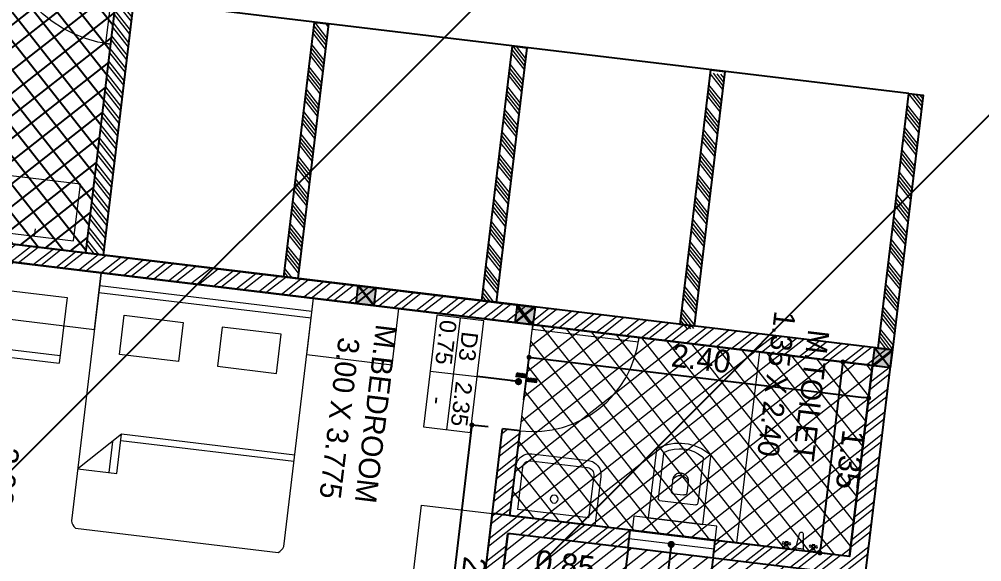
# Model space of a CAD drawing. Header units: metres. Extents: x 494 to 1845, y -666 to 1061.
# Drawn here: x 1550.9081 to 1551.1553, y 223.9191 to 224.0585 of the extents above; entities that cross this region are included whole.
import ezdxf
from ezdxf.enums import TextEntityAlignment as Align

# ---------------------------------------------------------------- set-up
doc = ezdxf.new("R2010")
doc.units = ezdxf.units.M
doc.header["$MEASUREMENT"] = 0
doc.linetypes.add('1', pattern=[0])
doc.linetypes.add('ACAD_ISO02W100', pattern=[15, 12, -3])
doc.layers.get('Defpoints').update_dxf_attribs({"color": 12})
for name, color, linetype in [('0 @ 1', 7, 'Continuous'), ('A-AREA', 1, 'Continuous'), ('COLUMN', 1, 'Continuous'), ('TILE DROP', 180, '1'), ('VDA-TEXT', 250, '1'), ('VDA-WALL BELOW', 8, 'Continuous'), ('VDA_WALL BELOW', 8, '1')]:
    doc.layers.add(name, color=color, linetype=linetype)
for name, color, linetype, lineweight in [('A-Wall Hatch', 8, 'Continuous', 9), ('DIMENSION', 8, 'Continuous', 5), ('VDA-DOOR', 23, 'Continuous', 5), ('VDA-DW TAGS', 4, 'Continuous', 9), ('VDA-FURNITURE', 8, 'Continuous', 13), ('VDA-HATCH', 8, 'Continuous', 9), ('VDA-PLUMBING', 8, 'Continuous', 13), ('VDA-WALL', 250, 'Continuous', 25), ('VDA-WINDOW', 5, 'Continuous', 9), ('VDA_FURNITURE', 8, 'Continuous', 13)]:
    doc.layers.add(name, color=color, linetype=linetype, lineweight=lineweight)
doc.layers.add('HATCH', color=7, linetype='Continuous', true_color=0x757575)
doc.styles.add('arial', font='arial.ttf', dxfattribs={"height": 0.3})
doc.styles.add('RS', font='GOTHIC.TTF')
doc.dimstyles.new('SMALL-1', dxfattribs={"dimtxt": 0.16, "dimasz": 0.035, "dimexe": 0, "dimexo": 0.1, "dimgap": 0.05, "dimtad": 1, "dimzin": 0, "dimdsep": 46, "dimtxsty": 'RS', "dimblk": 'DOT', "dimcen": 2.5, "dimclrd": 256, "dimclre": 256, "dimclrt": 5, "dimadec": 0, "dimazin": 0, "dimtfac": 1, "dimtdec": 3, "dimtofl": 0, "dimtmove": 0, "dimatfit": 3, "dimfxl": 0, "dimtolj": 1, "dimtzin": 0, "dimarcsym": 0})
pattern_1 = [(45, (1152.758408798573, 282.9493043231583), (-0.1104854345604985, 0.1104854345604985), [])]
pattern_2 = [(135.0000000000001, (-4.440892098500626e-16, 0.375), (-0.004419417382415919, -0.004419417382415927), [])]

# ---------------------------------------------------------------- blocks, each defined once
blk = doc.blocks.new('6555kkm')
at = {"lineweight": 30}
h = blk.add_hatch(color=5, dxfattribs=at)
h.dxf.hatch_style = 1
h.paths.add_polyline_path([(1152.883408798573, 282.9493043231583), (1152.758408798573, 282.9493043231583), (1152.758408798573, 283.0743043231584), (1152.883408798573, 283.0743043231584)])
h = blk.add_hatch()
h.set_pattern_fill('ANSI31', color=5, scale=1.250000000001137)
h.set_pattern_definition(pattern_1)
h.paths.add_polyline_path([(1152.758408798573, 283.0743043231584), (1152.883408798573, 283.0743043231584), (1152.883408798573, 282.9493043231583), (1152.758408798573, 282.9493043231583)])
h = blk.add_hatch()
h.set_pattern_fill('ANSI31', color=5, scale=1.250000000001137)
h.set_pattern_definition(pattern_1)
h.paths.add_polyline_path([(1152.758408798573, 283.0743043231584), (1152.883408798573, 283.0743043231584), (1152.883408798573, 282.9493043231583), (1152.758408798573, 282.9493043231583)])
at = {"layer": 'COLUMN', "color": 5, "lineweight": 25}
for p, q in [((1152.758408798573, 282.9493043231583), (1152.883408798573, 283.0743043231584)), ((1152.883408798573, 282.9493043231583), (1152.758408798573, 283.0743043231584))]:
    blk.add_line(p, q, dxfattribs=at)
blk.add_lwpolyline([(1152.758408798573, 283.0743043231584), (1152.883408798573, 283.0743043231584), (1152.883408798573, 282.9493043231583), (1152.758408798573, 282.9493043231583)], close=True, dxfattribs=at)
blk = doc.blocks.new('zw$417C')
at = {"layer": 'COLUMN', "color": 8, "lineweight": 30}
for p in [(-1112.371035600619, -272.9867412111062), (-1112.371035917435, -275.5117375450553, -9.3148006903752e-06), (-1112.371035600619, -276.636804323128)]:
    blk.add_blockref('6555kkm', p, dxfattribs=at)
blk = doc.blocks.new('wb')
at = {"layer": 'VDA-PLUMBING'}
blk.add_line((0, 0), (0, -0.05031763110309839), dxfattribs=at)
at = {"layer": 'VDA-PLUMBING', "elevation": -0.7094465621008812}
blk.add_lwpolyline([(-0.2750000000596629, -0.4000000000014552), (-0.2750000000596629, 0), (0.2749999999432475, 0), (0.2749999999432475, -0.4000000000014552)], close=True, dxfattribs=at)
blk = doc.blocks.new('SDFFF')
at = {"layer": 'VDA-DOOR'}
for p, q in [((-0.03797184263862619, -0.8993331095217627), (-0.03797184262771225, 5.115907697472721e-13)), ((-0.03797184262771225, 5.115907697472721e-13), (0, 0)), ((0, 0), (-1.114131009671837e-11, -0.8993331095222175)), ((-1.114131009671837e-11, -0.8993331095222175), (-0.03797184263862619, -0.8993331095222175))]:
    blk.add_line(p, q, dxfattribs=at)
at = {"layer": 'VDA-DOOR', "linetype": 'ACAD_ISO02W100', "ltscale": 0.01}
blk.add_arc((-0.03797184262771225, 0.0006671377659586142), 0.9000002472627545, 269.9999999992961, 359.9575286985414, dxfattribs=at)
blk = doc.blocks.new('zw$FB86')
at = {"layer": 'VDA-FURNITURE'}
for points in [[(0, 0.4500000000007276), (0, 0.1000000000003638, 0.4142135623890781), (0.09999999999854481, 0), (0.5, 0, 0.4142135623784227), (0.5999999999985448, 0.1000000000003638), (0.5999999999985448, 0.4500000000007276)], [(0.05000000000291038, 0.4000000000014552), (0.05000000000291038, 0.09999999999672582, 0.4142135623730954), (0.09999999999854481, 0.0499999999992724), (0.5, 0.0499999999992724, 0.4142135623730952), (0.5499999999956344, 0.09999999999854481), (0.5499999999956344, 0.4000000000014552)]]:
    blk.add_lwpolyline(points, format="xyb", close=True, dxfattribs=at)
blk.add_circle((0.2941563244385179, 0.2973085056728451), 0.02777948606671998, dxfattribs=at)
blk = doc.blocks.new('zw$1B49')
at = {"layer": 'VDA-FURNITURE'}
for p, q in [((0.1172834102981142, 0.1172833973541856), (0.1042519220136455, 0.01303148863371462)), ((0.1563778760828427, 0.01303148863371462), (0.1433463877983741, 0.1172833973541856)), ((1.294392859563231e-08, 0), (0.07167320037115132, 0)), ((0.01280579613376176, 0.006515744258649647), (0.05888253347802674, 0.006515744258649647)), ((0.02606299044418847, 0.04235233785584569), (0.01954724630195415, 0.04235233785584569)), ((0.02606299044418847, 0.03583659359719604), (0.01954724630195415, 0.03583659359719604)), ((0.04836716493446147, 0.01954723289236426), (0.0235124676473788, 0.01954723289236426)), ((0.02606299044418847, 0.02606297715101391), (0.02606299044418847, 0.05212595430202782)), ((0.02606299044418847, 0.05212595430202782), (0.04561022380221402, 0.05212595430202782)), ((0.04561022380221402, 0.02606297715101391), (0.02606299044418847, 0.02606297715101391)), ((0.04561022380221402, 0.05212595430202782), (0.04561022380221402, 0.02606297715101391)), ((0.04561022380221402, 0.04235233785584569), (0.05212596794444835, 0.04235233785584569)), ((0.04561022380221402, 0.03583659359719604), (0.05212596794444835, 0.03583659359719604)), ((0.09122043372917688, 0), (0.1694093652986339, 1.164153218269348e-10)), ((0.1042519220136455, 0.01303148863371462), (0.1563778760828427, 0.01303148863371462)), ((0.1889565977253369, 1.164153218269348e-10), (0.2606297851525596, 2.328306436538696e-10)), ((0.2017623809151701, 0.006515744375064969), (0.2478391182594351, 0.006515744491480291)), ((0.2150195752255968, 0.04235233808867633), (0.2085038310833625, 0.04235233808867633)), ((0.2150195752255968, 0.03583659371361136), (0.2085038310833625, 0.03583659371361136)), ((0.2373237497158698, 0.01954723300877959), (0.2124690524287871, 0.01954723300877959)), ((0.2150195752255968, 0.02606297726742923), (0.2150195752255968, 0.05212595453485847)), ((0.2150195752255968, 0.05212595453485847), (0.2345668076522998, 0.05212595453485847)), ((0.2345668076522998, 0.02606297738384455), (0.2150195752255968, 0.02606297726742923)), ((0.2345668076522998, 0.05212595453485847), (0.2345668076522998, 0.02606297738384455)), ((0.2345668076522998, 0.04235233808867633), (0.2410825517945341, 0.04235233808867633)), ((0.2345668076522998, 0.03583659371361136), (0.2410825517945341, 0.03583659383002669))]:
    blk.add_line(p, q, dxfattribs=at)
for centre in [(0.01303150215971982, 0.03909446578472853), (0.03583660712320125, 0.03909446578472853), (0.05864171208668267, 0.03909446578472853), (0.2019880860098056, 0.03909446590114385), (0.224793190973287, 0.03909446590114385), (0.247598296868091, 0.03909446590114385)]:
    blk.add_circle(centre, 0.007284823654302127, dxfattribs=at)
for centre, radius, start, end in [((0.1303148995139054, 0.1172833973541856), 0.01303148858496634, 4.478646660041038e-08, 180.0000000447864), ((-0.009773602803761605, 0.03583659359719604), 0.03714545025915428, 285.2550999864717, 344.7449000233484), ((0.0814468170501641, 0.03583659359719604), 0.03714545025915428, 195.2551200547921, 254.7448800075654), ((0.1095638171755127, -0.005311634740792215), 0.01909713047432021, 106.1502000087727, 163.8498000219344), ((0.1510657201506547, -0.005311634624376893), 0.01909713047432021, 16.15020006410362, 73.84980008505138), ((0.1791829810463241, 0.03583659371361136), 0.03714545025915428, 285.2550999864717, 344.7449000233484), ((0.2704034018315724, 0.03583659383002669), 0.03714545025915428, 195.2551200547921, 254.7448800075654)]:
    blk.add_arc(centre, radius, start, end, dxfattribs=at)
blk = doc.blocks.new('zw$2702')
at = {"layer": 'VDA-FURNITURE'}
for p, q in [((0.5499802494960022, 0), (0.5499802476333571, 0.584986173780635)), ((0.6499802481921506, 0.5849861740134656), (0.5499802476333571, 0.584986173780635)), ((0.6499802491234732, 2.328306436538696e-10), (0.6499802481921506, 0.5849861740134656)), ((0.06626789482106688, 0.4849861727561802), (0.5499802476333571, 0.4849861738039181)), ((0.5499802476333571, 0.4849861738039181), (0.5499802485646796, 0.09999999997671694)), ((0.08852634602953913, 0.4324880581116304), (0.4059854198785615, 0.4324880588101223)), ((0.4179849887805176, 0.4204884897917509), (0.4179849887805176, 0.1644976834068075)), ((0.2280877952071023, 0.3340172126190737), (0.2337104606049252, 0.338173373718746)), ((0.2337104606049252, 0.338173373718746), (0.2403773705082131, 0.3416860003490001)), ((0.2403773705082131, 0.3416860003490001), (0.248177426175971, 0.3443942085141316)), ((0.248177426175971, 0.3443942085141316), (0.2571995307298494, 0.3461371148005128)), ((0.2571995307298494, 0.3461371148005128), (0.2675325863601756, 0.3467538355616853)), ((0.2675325863601756, 0.3467538355616853), (0.2780191826241207, 0.3467557415133342)), ((0.2780191826241207, 0.3467557415133342), (0.2874714464487624, 0.3467611278174445)), ((0.2874714464487624, 0.3467611278174445), (0.2959387444498134, 0.3467694973805919)), ((0.2959387444498134, 0.3467694973805919), (0.3034704441743088, 0.3467803528765216)), ((0.3034704441743088, 0.3467803528765216), (0.3101159131692839, 0.3467931972118095)), ((0.3101159131692839, 0.3467931972118095), (0.3159245171191287, 0.3468075330602005)), ((0.3159245171191287, 0.3468075330602005), (0.3209456235708785, 0.3468228633282706)), ((0.3209456235708785, 0.3468228633282706), (0.3252286000715685, 0.3468386908061802)), ((0.3252286000715685, 0.3468386908061802), (0.3288228123055887, 0.3468545182840899)), ((0.3288228123055887, 0.3468545182840899), (0.3317776278199744, 0.34686984855216)), ((0.3317776278199744, 0.34686984855216), (0.3341424141617608, 0.3468841845169663)), ((0.3341424141617608, 0.3468841845169663), (0.3359665379466605, 0.3468970287358388)), ((0.3359665379466605, 0.3468970287358388), (0.3381902633773279, 0.346916253794916)), ((0.3381902633773279, 0.346916253794916), (0.3388437426256132, 0.3469235459342599)), ((0.3388437426256132, 0.3469235459342599), (0.3397653868960333, 0.3470724488142878)), ((0.3397653868960333, 0.3470724488142878), (0.3421951776908827, 0.3472432924900204)), ((0.3421951776908827, 0.3472432924900204), (0.3456303991915775, 0.3470222798641771)), ((0.3456303991915775, 0.3470222798641771), (0.3495683355795336, 0.3459956140723079)), ((0.3495683355795336, 0.3459956140723079), (0.3535062728988123, 0.3437494980171323)), ((0.3535062728988123, 0.3437494980171323), (0.3569414934681845, 0.3398701344849542)), ((0.3569414934681845, 0.3398701344849542), (0.3583134880827856, 0.337188673322089)), ((0.2097325569557142, 0.2918388803955168), (0.2097360829429817, 0.2924556011566892)), ((0.2097325569557142, 0.2916363230906427), (0.2097360829429817, 0.2910196023294702)), ((0.2097360829429817, 0.2924556011566892), (0.2098059284107876, 0.2941985074430704)), ((0.2097360829429817, 0.2910196023294702), (0.2098059284107876, 0.289276696043089)), ((0.2098059284107876, 0.2941985074430704), (0.2100309964807821, 0.2969067156082019)), ((0.2098059284107876, 0.289276696043089), (0.2100309964807821, 0.2865684878779575)), ((0.2100309964807821, 0.2969067156082019), (0.2105001874806476, 0.3004193421220407)), ((0.2100309964807821, 0.2865684878779575), (0.2105001884119702, 0.2830558613641188)), ((0.2105001874806476, 0.3004193421220407), (0.2113024063946796, 0.3045755033381283)), ((0.2105001884119702, 0.2830558613641188), (0.2113024063946796, 0.2788997001480311)), ((0.2113024063946796, 0.3045755033381283), (0.2125265535505605, 0.3092143153771758)), ((0.2113024063946796, 0.2788997001480311), (0.2125265535505605, 0.2742608881089836)), ((0.2125265535505605, 0.3092143153771758), (0.214261531138618, 0.3141748948255554)), ((0.2125265535505605, 0.2742608881089836), (0.214261531138618, 0.2693003086606041)), ((0.214261531138618, 0.3141748948255554), (0.2165962422805023, 0.3192963579203933)), ((0.2165962422805023, 0.3192963579203933), (0.2196195882352185, 0.3244178210152313)), ((0.2196195882352185, 0.3244178210152313), (0.2234204721244168, 0.3293784004636109)), ((0.2234204721244168, 0.3293784004636109), (0.2280877952071023, 0.3340172126190737)), ((0.3583134880827856, 0.337188673322089), (0.3593712842630339, 0.3339437264949083)), ((0.3593712842630339, 0.3339437264949083), (0.3600520447434974, 0.3300835692789406)), ((0.3600520447434974, 0.3300835692789406), (0.3602929294647765, 0.3255564770661294)), ((0.3602929294647765, 0.3262134199030697), (0.3602929294647765, 0.2587727529462427)), ((0.214261531138618, 0.2693003086606041), (0.2165962422805023, 0.2641788455657661)), ((0.2165962422805023, 0.2641788455657661), (0.2196195882352185, 0.2590573824709281)), ((0.2196195882352185, 0.2590573824709281), (0.2234204721244168, 0.2540968030225486)), ((0.2234204721244168, 0.2540968030225486), (0.2280877952071023, 0.2494579909835011)), ((0.2280877952071023, 0.2494579909835011), (0.2337104615362477, 0.2453018297674134)), ((0.2337104615362477, 0.2453018297674134), (0.2403773705082131, 0.24178920336999)), ((0.2403773705082131, 0.24178920336999), (0.2481774271072936, 0.2390809950884432)), ((0.2481774271072936, 0.2390809950884432), (0.2571995316611719, 0.237338088802062)), ((0.2571995316611719, 0.237338088802062), (0.2675325863601756, 0.2367213681573048)), ((0.2675325863601756, 0.2367213681573048), (0.2780236706676078, 0.2367217985447496)), ((0.2780236706676078, 0.2367217985447496), (0.2874886181743932, 0.2367230148520321)), ((0.2874886181743932, 0.2367230148520321), (0.2959756257550907, 0.2367249047383666)), ((0.2959756257550907, 0.2367249047383666), (0.3035328884216142, 0.236727355979383)), ((0.3035328884216142, 0.236727355979383), (0.3102086030485225, 0.236730256350711)), ((0.3102086030485225, 0.236730256350711), (0.3160509665103746, 0.236733493511565)), ((0.3160509665103746, 0.236733493511565), (0.3211081728877616, 0.2367369552375749)), ((0.3211081728877616, 0.2367369552375749), (0.3254284199865651, 0.236740529187955)), ((0.3254284199865651, 0.236740529187955), (0.3290599037500215, 0.236744103138335)), ((0.3290599037500215, 0.236744103138335), (0.332050820121367, 0.2367475647479296)), ((0.332050820121367, 0.2367475647479296), (0.334449365043838, 0.2367508019087836)), ((0.334449365043838, 0.2367508019087836), (0.336303734460671, 0.2367537022801116)), ((0.336303734460671, 0.2367537022801116), (0.338572732413013, 0.2367580434074625)), ((0.338572732413013, 0.2367580434074625), (0.3392433824556065, 0.2367596899857745)), ((0.3392433824556065, 0.2367596899857745), (0.3401572865041089, 0.2367472226032987)), ((0.3401572865041089, 0.2367472226032987), (0.3425647087933612, 0.2369134899927303)), ((0.3498543801324558, 0.2390042450278997), (0.3537337652014685, 0.2415397411677986)), ((0.3537337652014685, 0.2415397411677986), (0.357100939618249, 0.2454759883694351)), ((0.357100939618249, 0.2454759883694351), (0.358435750247736, 0.2480648637283593)), ((0.358435750247736, 0.2480648637283593), (0.3594544718580437, 0.2511184909380972)), ((0.3594544718580437, 0.2511184909380972), (0.3600944245772553, 0.2546750580659136)), ((0.3600944245772553, 0.2546750580659136), (0.3602929294647765, 0.2587727529462427)), ((0.0885263469608617, 0.1524981135735288), (0.4059854198785615, 0.1524981142720208)), ((0.5499802485646796, 0.09999999997671694), (0.06626789575238945, 0.09999999892897904)), ((0.6499802491234732, 2.328306436538696e-10), (0.5499802494960022, 0))]:
    blk.add_line(p, q, dxfattribs=at)
for centre, radius, start, end in [((0.3392895713986945, 0.2924930856897845), 0.3392895713959484, 146.5314716852323, 213.4685283147677), ((0.06626789482106688, 0.4729866042835056), 0.01199956846898923, 90.00000178148115, 146.5314734667167), ((0.2879243318529916, 0.2924930862718611), 0.2489257321441072, 147.4567942573825, 212.5432060142842), ((0.08852634602953913, 0.4204884890568792), 0.011999569053979, 90.00000010672171, 150.4906703928836), ((0.4059854198785615, 0.4204884897553711), 0.011999569053979, 1.334021322268115e-07, 90.00000010672171), ((0.2850434205101919, 0.2912927382494672), 0.0588110275135647, 109.8583284364351, 247.3191860105703), ((0.3340704313086462, 0.2802833565147012), 0.0441938690793455, 281.0814857867093, 290.9254203467502), ((0.0885263469608617, 0.1644976825555204), 0.011999569053979, 209.5093298833318, 270.0000001067217), ((0.4059854198785615, 0.1644976832540124), 0.011999569053979, 270.0000001067217, 1.334021322268115e-07), ((0.06626789575238945, 0.1119995681438013), 0.01199956927687568, 213.4685292737154, 270.000000958813)]:
    blk.add_arc(centre, radius, start, end, dxfattribs=at)
blk = doc.blocks.new('zw$DE63')
at = {"layer": 'VDA-FURNITURE', "extrusion": (-1.507989483803639e-06, 1.204778851980319e-06, 0.9999999999981374)}
for p, q in [((1.799999579787254, 1.500022419262677), (0.04615342523902655, 1.500001120846719)), ((0.6923106350004673, 1.223085890640505), (0.4153841948136687, 1.500005604699254)), ((0.4153841948136687, 1.500005604699254), (0.4153875578194857, 1.223082527751103)), ((1.799999579787254, 1.500022419262677), (1.661538041196764, 1.500020737759769)), ((1.661538041196764, 1.500020737759769), (1.661556256935, 2.073787618428469e-05)), ((1.707710103131831, 2.129829954355955e-05), (1.707691887393594, 1.500021298183128)), ((1.800017794594169, 2.241926267743111e-05), (1.799999579787254, 1.500022419262677)), ((1.800017794594169, 2.241926267743111e-05), (1.799999579787254, 1.500022419262677)), ((0, 1.465385175775737), (1.737475395202637e-05, 0.03461594507098198)), ((1.246155807748437, 1.303861847263761), (1.523078884929419, 1.303865210153162)), ((1.246160851791501, 0.8884772319579497), (1.246155807748437, 1.303861847263761)), ((1.523078884929419, 1.303865210153162), (1.523083928972483, 0.8884805948473513)), ((0.6346176266670227, 1.280777497799136), (0.4153868574649096, 1.280774835497141)), ((0.4153875578194857, 1.223082527751103), (0.6923106350004673, 1.223085890640505)), ((0.646171641536057, 8.407281711697578e-06), (0.646156788803637, 1.223085330217145)), ((0.6923254877328873, 8.967705070972443e-06), (0.6923106350004673, 1.223085890640505)), ((1.523083928972483, 0.8884805948473513), (1.246160851791501, 0.8884772319579497)), ((1.5230872919783, 0.6115575178992003), (1.246164214797318, 0.6115541550097987)), ((1.246164214797318, 0.6115541550097987), (1.246169258840382, 0.1961695397039875)), ((1.523092336021364, 0.1961729025933892), (1.5230872919783, 0.6115575178992003)), ((1.246169258840382, 0.1961695397039875), (1.523092336021364, 0.1961729025933892)), ((0.04617164097726345, 1.120963133871555e-06), (1.800017794594169, 2.241926267743111e-05)), ((1.661556256935, 2.073787618428469e-05), (1.800017794594169, 2.241926267743111e-05))]:
    blk.add_line(p, q, dxfattribs=at)
at = {"layer": 'VDA-FURNITURE'}
for centre, start, end in [((0.0650025608483702, 1.426793432219711), 104.438611504063, 149.3025759873148), ((0.0650025608483702, 0.07320768862700788), 210.6974240127036, 255.5613884959456)]:
    blk.add_arc(centre, 0.07559534104429093, start, end, dxfattribs=at)
blk = doc.blocks.new('DFV')
at = {"layer": 'VDA_FURNITURE'}
for p, q in [((164.9829837693537, 153.5324947516458), (164.9828625957156, 153.0667231603841)), ((165.3969894979086, 153.4806346426051), (164.9829703056998, 153.4807423525929)), ((164.9829837694301, 153.5324947516458), (165.3970029616461, 153.5323870416398)), ((165.3968817879353, 153.0666154504254), (165.3970029616461, 153.5323870416398)), ((164.9828625957156, 153.0667231603841), (165.3968817879353, 153.0666154504254))]:
    blk.add_line(p, q, dxfattribs=at)
blk = doc.blocks.new('_Dot')
at = {"color": 0, "linetype": 'ByBlock', "lineweight": -2}
blk.add_line((-0.5, 0), (-1, 0), dxfattribs=at)
at = {"color": 0, "linetype": 'ByBlock', "const_width": 0.5}
blk.add_lwpolyline([(-0.25, 0, 1), (0.25, 0, 1)], format="xyb", close=True, dxfattribs=at)
blk = doc.blocks.new('*D410')
at = {"layer": 'Defpoints', "color": 0, "transparency": 16777216}
for p in [(-1.18496326389868, 0.9441713154031959), (0.1650367361012286, 0.9441713154031959), (0.1650367361012286, 0.7341260758026351)]:
    blk.add_point(p, dxfattribs=at)
at = {"layer": 'DIMENSION', "lineweight": -2, "transparency": 16777216}
for p, q in [((-1.18496326389868, 0.8441713154031959), (-1.18496326389868, 0.7341260758026351)), ((0.1650367361012286, 0.8441713154031959), (0.1650367361012286, 0.7341260758026351)), ((-1.149963263898681, 0.7341260758026351), (0.1300367361012286, 0.7341260758026351))]:
    blk.add_line(p, q, dxfattribs=at)
at = {"layer": 'DIMENSION', "lineweight": -2, "transparency": 16777216, "xscale": 0.035, "yscale": 0.035, "zscale": 0.035, "rotation": 180}
blk.add_blockref('_Dot', (-1.18496326389868, 0.7341260758026351), dxfattribs=at)
at = {"layer": 'DIMENSION', "lineweight": -2, "transparency": 16777216, "xscale": 0.035, "yscale": 0.035, "zscale": 0.035}
blk.add_blockref('_Dot', (0.1650367361012286, 0.7341260758026351), dxfattribs=at)
at = {"layer": 'DIMENSION', "color": 5, "transparency": 16777216, "insert": (-0.5099632638987259, 0.8681505489501538), "char_height": 0.16, "attachment_point": 5, "style": 'RS'}
blk.add_mtext('\\A1;1.35', dxfattribs=at)
blk = doc.blocks.new('*D411')
at = {"layer": 'Defpoints', "color": 0, "transparency": 16777216}
for p in [(-0.9549898919954103, 0.944171315403196), (0.1650367361012286, 0.9441713154031959), (0.1650367361012286, -1.455828684596781)]:
    blk.add_point(p, dxfattribs=at)
at = {"layer": 'DIMENSION', "lineweight": -2, "transparency": 16777216}
for p, q in [((-0.6549898919954102, 0.944171315403196), (-0.9549898919954103, 0.944171315403196)), ((-0.9549898919954105, -1.420828684596781), (-0.9549898919954105, 0.909171315403196)), ((-0.6549898919954105, -1.455828684596781), (-0.9549898919954105, -1.455828684596781))]:
    blk.add_line(p, q, dxfattribs=at)
at = {"layer": 'DIMENSION', "lineweight": -2, "transparency": 16777216, "xscale": 0.035, "yscale": 0.035, "zscale": 0.035}
for p, rotation in [((-0.9549898919954103, 0.944171315403196), 90), ((-0.9549898919954105, -1.455828684596781), 270)]:
    blk.add_blockref('_Dot', p, dxfattribs=dict(at, rotation=rotation))
at = {"layer": 'DIMENSION', "color": 5, "transparency": 16777216, "insert": (-1.089014365142929, -0.2558286845967927), "char_height": 0.16, "attachment_point": 5, "rotation": 90, "style": 'RS'}
blk.add_mtext('\\A1;2.40', dxfattribs=at)
blk = doc.blocks.new('*D413')
at = {"layer": 'Defpoints', "color": 0, "transparency": 16777216}
for p in [(-1.184967718885446, -4.455865128584321), (1.81503673610132, -4.455828684596781), (-1.184967718885446, -5.143579534033279)]:
    blk.add_point(p, dxfattribs=at)
at = {"layer": 'DIMENSION', "lineweight": -2, "transparency": 16777216}
for p, q in [((-1.184967718885446, -4.843579534033279), (-1.184967718885446, -5.143579534033279)), ((1.81503673610132, -4.843579534033279), (1.81503673610132, -5.143579534033279)), ((1.78003673610132, -5.143579534033279), (-1.149967718885446, -5.143579534033279))]:
    blk.add_line(p, q, dxfattribs=at)
at = {"layer": 'DIMENSION', "lineweight": -2, "transparency": 16777216, "xscale": 0.035, "yscale": 0.035, "zscale": 0.035, "rotation": 180}
blk.add_blockref('_Dot', (-1.184967718885446, -5.143579534033279), dxfattribs=at)
at = {"layer": 'DIMENSION', "lineweight": -2, "transparency": 16777216, "xscale": 0.035, "yscale": 0.035, "zscale": 0.035}
blk.add_blockref('_Dot', (1.81503673610132, -5.143579534033279), dxfattribs=at)
at = {"layer": 'DIMENSION', "color": 5, "transparency": 16777216, "insert": (0.3150345086079369, -5.00955506088576), "char_height": 0.16, "attachment_point": 5, "style": 'RS'}
blk.add_mtext('\\A1;3.00', dxfattribs=at)
blk = doc.blocks.new('0.75M D')
at = {"layer": 'VDA-DOOR'}
for p, q in [((1526.509995614187, 329.5012788683285), (1526.478352412193, 329.5012788683285)), ((1526.478352412193, 329.5012788683285), (1526.478352412193, 328.7518346103166)), ((1526.509995614187, 328.7518346103166), (1526.509995614187, 329.5012788683285)), ((1526.478352412193, 328.7518346103166), (1526.509995614187, 328.7518346103166))]:
    blk.add_line(p, q, dxfattribs=at)
at = {"layer": 'VDA-DOOR', "linetype": 'ACAD_ISO02W100', "ltscale": 0.01}
blk.add_arc((1526.478352412193, 328.7512786623503), 0.7500002060525184, 0.04247130742754696, 90, dxfattribs=at)
blk = doc.blocks.new('*D424')
at = {"layer": 'Defpoints', "color": 0, "transparency": 16777216}
for p in [(-0.4349632638986805, -1.580828684596781), (1.81503673610132, -1.580828684596781), (1.81503673610132, -1.796731567397103)]:
    blk.add_point(p, dxfattribs=at)
at = {"layer": 'DIMENSION', "lineweight": -2, "transparency": 16777216}
for p, q in [((-0.4349632638986805, -1.680828684596781), (-0.4349632638986805, -1.796731567397103)), ((1.81503673610132, -1.680828684596781), (1.81503673610132, -1.796731567397103)), ((-0.3999632638986804, -1.796731567397103), (1.78003673610132, -1.796731567397103))]:
    blk.add_line(p, q, dxfattribs=at)
at = {"layer": 'DIMENSION', "lineweight": -2, "transparency": 16777216, "xscale": 0.035, "yscale": 0.035, "zscale": 0.035, "rotation": 180}
blk.add_blockref('_Dot', (-0.4349632638986805, -1.796731567397103), dxfattribs=at)
at = {"layer": 'DIMENSION', "lineweight": -2, "transparency": 16777216, "xscale": 0.035, "yscale": 0.035, "zscale": 0.035}
blk.add_blockref('_Dot', (1.81503673610132, -1.796731567397103), dxfattribs=at)
at = {"layer": 'DIMENSION', "color": 5, "transparency": 16777216, "insert": (0.6900367361013195, -1.662707094249584), "char_height": 0.16, "attachment_point": 5, "style": 'RS'}
blk.add_mtext('\\A1;2.25', dxfattribs=at)
blk = doc.blocks.new('*D438')
at = {"layer": 'Defpoints', "color": 0, "transparency": 16777216}
for p in [(0.1650367361012286, -0.6058286845968155), (0.5936036452555982, -0.6058286845968155), (0.1650367361012286, -1.455828684596781)]:
    blk.add_point(p, dxfattribs=at)
at = {"layer": 'DIMENSION', "lineweight": -2, "transparency": 16777216}
for p, q in [((0.2936036452555982, -0.6058286845968155), (0.5936036452555982, -0.6058286845968155)), ((0.5936036452555982, -1.420828684596781), (0.5936036452555982, -0.6408286845968155)), ((0.2936036452555982, -1.455828684596781), (0.5936036452555982, -1.455828684596781))]:
    blk.add_line(p, q, dxfattribs=at)
at = {"layer": 'DIMENSION', "lineweight": -2, "transparency": 16777216, "xscale": 0.035, "yscale": 0.035, "zscale": 0.035}
for p, rotation in [((0.5936036452555982, -0.6058286845968155), 90), ((0.5936036452555982, -1.455828684596781), 270)]:
    blk.add_blockref('_Dot', p, dxfattribs=dict(at, rotation=rotation))
at = {"layer": 'DIMENSION', "color": 5, "transparency": 16777216, "insert": (0.4595791721080795, -1.030828684596798), "char_height": 0.16, "attachment_point": 5, "rotation": 90, "style": 'RS'}
blk.add_mtext('\\A1;0.85', dxfattribs=at)
blk = doc.blocks.new('*D439')
at = {"layer": 'Defpoints', "color": 0, "transparency": 16777216}
for p in [(0.1650367361012286, 0.9441713154031959), (0.5970216058187816, 0.9441713154031959), (0.1650367361012286, -0.005828684596792755)]:
    blk.add_point(p, dxfattribs=at)
at = {"layer": 'DIMENSION', "lineweight": -2, "transparency": 16777216}
for p, q in [((0.2970216058187816, 0.9441713154031959), (0.5970216058187816, 0.9441713154031959)), ((0.5970216058187816, 0.02917131540320722), (0.5970216058187816, 0.9091713154031958)), ((0.2970216058187816, -0.005828684596792763), (0.5970216058187816, -0.005828684596792763))]:
    blk.add_line(p, q, dxfattribs=at)
at = {"layer": 'DIMENSION', "lineweight": -2, "transparency": 16777216, "xscale": 0.035, "yscale": 0.035, "zscale": 0.035}
for p, rotation in [((0.5970216058187816, 0.9441713154031959), 90), ((0.5970216058187816, -0.005828684596792781), 270)]:
    blk.add_blockref('_Dot', p, dxfattribs=dict(at, rotation=rotation))
at = {"layer": 'DIMENSION', "color": 5, "transparency": 16777216, "insert": (0.4629971326712629, 0.4691713154032016), "char_height": 0.16, "attachment_point": 5, "rotation": 90, "style": 'RS'}
blk.add_mtext('\\A1;0.95', dxfattribs=at)
blk = doc.blocks.new('D3 F')
at = {"layer": 'VDA-DW TAGS'}
for p, q in [((1526.935698725297, 319.900243490464), (1526.935698725297, 320.2311180801943)), ((1527.330438929049, 320.0656807853292), (1526.540698725297, 320.0656807853292))]:
    blk.add_line(p, q, dxfattribs=at)
blk.add_lwpolyline([(1527.330438929049, 320.2311180801943), (1526.540698725297, 320.2311180801943), (1526.540698725297, 319.900243490464), (1527.330438929049, 319.900243490464)], close=True, dxfattribs=at)
at = {"layer": 'VDA-DW TAGS', "char_height": 0.1159809851405905, "attachment_point": 8, "style": 'arial'}
for s, insert, width in [('D3', (1526.732992233722, 320.0863422047213), 0.2822932409837917), ('2.35', (1527.139815118083, 320.0863422047213), 0.2822932409837917), ('0.75', (1526.723475923491, 319.9265632193317), 0.275840167237977), ('-', (1527.135912967001, 319.9209049098562), 0.3661736348513708)]:
    blk.add_mtext(s, dxfattribs=dict(at, insert=insert, width=width))
blk = doc.blocks.new('TT-level diff-flat-14')
at = {"layer": 'TILE DROP'}
h = blk.add_hatch(dxfattribs=at)
h.set_pattern_fill('ANSI31', color=256, scale=0.05, angle=90.00000000000006, style=0)
h.set_pattern_definition(pattern_2)
h.paths.add_polyline_path([(-0.07499999999998863, 0.02500000000000568), (-0.07499999999998863, 0), (0, 0), (0, 0.02500000000000568)])
h = blk.add_hatch(dxfattribs=at)
h.set_pattern_fill('ANSI31', color=256, scale=0.05, angle=90.00000000000006, style=0)
h.set_pattern_definition(pattern_2)
h.paths.add_polyline_path([(0, 0), (0, -0.02500000000000568), (0.07499999999998863, -0.02500000000000568), (0.07499999999998863, 0)])
for points in [[(0, 0), (-0.07499999999998863, 0)], [(0.07499999999998863, -0.02500000000000568), (0, -0.02500000000000568), (0, 0), (-0.07499999999998863, 0)]]:
    blk.add_lwpolyline(points, dxfattribs=at)
blk = doc.blocks.new('AFDADSFADSF')
at = {"layer": 'A-Wall Hatch', "ltscale": 0.1}
h = blk.add_hatch(dxfattribs=at)
h.set_pattern_fill('ANSI32', color=256, scale=0.3, angle=270)
h.set_pattern_definition([(315, (5.06503673610132, -8.955828684596781), (0.07954951288348662, 0.07954951288348659), []), (315, (5.06503673610132, -9.008861693096776), (0.07954951288348662, 0.07954951288348659), [])])
h.paths.add_polyline_path([(3.290036736101229, 0.6441713154032414), (3.415036736101229, 0.6441713154032414), (3.415036736101229, 1.544171315403275), (6.765036736101365, 1.544171315403275), (6.765036736101365, -1.880828684596736), (5.515036736101365, -1.880828684596736), (5.515036736101365, -2.005828684596736), (7.240036736101274, -2.005828684596736), (7.240036736101274, -1.880828684596736), (6.890036736101365, -1.880828684596736), (6.890036736101365, -0.5308286845967132), (7.240036736101274, -0.5308286845967132), (7.240036736101274, -0.4058286845967132), (6.890036736101365, -0.4058286845967132), (6.890036736101365, 1.669171315403275), (3.290036736101229, 1.669171315403275)])
h.paths.add_polyline_path([(-1.30996326389868, -6.805828684596747), (-1.18496326389868, -6.805828684596747), (-1.184963263898683, 0.9441713154031959), (0.1650367361012286, 0.9441713154031959), (0.1650367361012286, -0.005828684596792755), (0.2900367361012286, -0.005828684596792755), (0.2900367361012286, 1.069171315403196), (-1.30996326389868, 1.069171315403196)])
h.paths.add_polyline_path([(-0.4349632638986805, -1.580828684596781), (1.81503673610132, -1.580828684596781), (1.81503673610132, -4.455828684596781), (1.94003673610132, -4.455828684596781), (1.94003673610132, -1.580828684596781), (2.31503673610132, -1.580828684596781), (2.31503673610132, -1.455828684596781), (0.2900367361012286, -1.455828684596781), (0.2900367361012286, -0.6058286845968155), (0.1650367361012286, -0.6058286845968155), (0.1650367361012286, -1.455828684596781), (-0.4349632638986805, -1.455828684596781)])
h.paths.add_polyline_path([(2.84003673610141, -5.480828684596759), (4.94003673610132, -5.480828684596759), (4.94003673610132, -8.955828684596781), (5.06503673610132, -8.955828684596781), (5.06503673610132, -5.355828684596759), (2.84003673610141, -5.355828684596759)])
h.paths.add_polyline_path([(7.365036736101274, -5.480828684596759), (7.365036736101274, -7.40582868459677), (7.490036736101274, -7.40582868459677), (7.490036736101274, -5.480828684596759), (8.365036736101274, -5.480828684596759), (8.365036736101274, -0.4058286845967132), (8.240036736101274, -0.4058286845967132), (8.240036736101274, -5.355828684596759), (7.365036736101274, -5.355828684596759)])
h.paths.add_polyline_path([(2.915036736101229, -1.580689237993226), (2.915036736101229, -1.455828684596781), (3.290036736101229, -1.455828684596781), (3.290036736101229, -0.5558286845968041), (3.415036736101229, -0.5558286845968041), (3.415036736101229, -1.455828684596781), (4.31503673610132, -1.455828684596781), (4.31503673610132, -2.005828684596793), (4.19003673610132, -2.005828684596793), (4.19003673610132, -1.580828684596781), (3.415036736101229, -1.580828684596781), (3.415036736101229, -4.455828684596781), (3.290036736101229, -4.455828684596781), (3.290036736101229, -3.65582868459677), (2.69003673610132, -3.65582868459677), (2.69003673610132, -3.53082868459677), (3.290036736101229, -3.53082868459677), (3.290036736101229, -1.580828684596781), (2.920939464753019, -1.580828684596781), (2.920939464753019, -1.580689237993226)])
h.paths.add_polyline_path([(1.215036736101319, -5.480828684596759), (1.81503673610132, -5.480828684596759), (1.81503673610132, -8.955828684596781), (1.94003673610132, -8.955828684596781), (1.94003673610132, -5.355828684596759), (1.215036736101319, -5.355828684596759)])
h.paths.add_polyline_path([(-1.18496326389868, -5.480828684596759), (-1.18496326389868, -5.355828684596759), (-0.5849632638986805, -5.355828684596759), (-0.5849632638986805, -5.480828684596759)])
h.paths.add_polyline_path([(6.865036736101274, -5.480828684596759), (6.865036736101274, -5.355828684596759), (7.365036736101274, -5.355828684596759), (7.365036736101274, -5.480828684596759)])
at = {"layer": 'VDA-HATCH'}
h = blk.add_hatch(dxfattribs=at)
h.set_pattern_fill('ANSI37', color=43)
h.set_pattern_definition([(45, (-42544.27575236411, 14916.82376879091), (-0.08838834764831846, 0.08838834764831846), []), (135, (-42544.27575236411, 14916.82376879091), (-0.08838834764831845, -0.08838834764831843), [])])
h.paths.add_polyline_path([(0.1650367361012286, -1.455828684596781), (-1.18496326389868, -1.455828684596781), (-1.18496326389868, 0.9441713154031959), (0.1650367361012286, 0.9441713154031959)])
h.paths.add_polyline_path([(3.290036736101229, -3.53082868459677), (1.94003673610132, -3.53082868459677), (1.94003673610132, -1.580828684596781), (3.290036736101229, -1.580828684596781)])
blk.add_lwpolyline([(-1.18496326389868, -5.355892395611529), (-1.30996326389868, -5.355892395611529), (-1.30996326389868, -1.455828684596838), (-1.18496326389868, -1.455828684596838)], close=True)
at = {"layer": 'A-AREA'}
blk.add_lwpolyline([(-1.18496326389868, 0.9441713154031959), (0.1650367361012286, 0.9441713154031959), (0.1650362508371472, -1.580842047889746), (3.415036736101229, -1.580842047889746), (3.415036736101229, 1.544171315403275), (6.765036736101365, 1.544171315403275), (6.765036736101365, -0.5308286845967132), (7.240036736101274, -0.5308286845967132), (7.240036736101274, -0.4058286845967132), (8.240036736101274, -0.4058286845967132), (8.240036736101274, -5.355828684596759), (7.365036736101274, -5.355828684596759), (7.365036736101274, -7.28082868459677), (4.94003673610132, -7.28082868459677), (4.940036743503015, -8.830957452219366), (1.94003673610132, -8.830828684596781), (1.94003673610132, -6.680828684596747), (-1.18496326389868, -6.680828684596747), (-1.18496326389868, 0.9441713154031959)], dxfattribs=at)
at = {"layer": 'VDA-DOOR'}
blk.add_line((-0.4349632638986805, -1.455828684596781), (-1.18496326389868, -1.455828684596781), dxfattribs=at)
at = {"layer": 'VDA-FURNITURE'}
for p, q in [((-1.18496326389868, 0.1441713154031845), (0.1650367361012286, 0.1441713154031845)), ((0.1650362525761011, -2.080828693480726), (0.1650362508371472, -1.580842047889746)), ((1.815036253865401, -2.080828684596781), (0.1650362525761011, -2.080828693480726))]:
    blk.add_line(p, q, dxfattribs=at)
for points in [[(-0.7849762176483637, -3.005869653490663), (-1.184976217322401, -3.005869651580724), (-1.184976214572089, -2.405860493330692), (-0.7849762148980517, -2.405860495244269)], [(-0.7849762176556396, -4.505864792143257), (-1.184976217329677, -4.505864794053196), (-1.184976214586641, -5.35589239561159), (-0.7849762149126036, -5.35589239370529)]]:
    blk.add_lwpolyline(points, close=True, dxfattribs=at)
at = {"layer": 'VDA-WALL'}
for p, q in [((-1.30996326389868, 1.069171315403196), (-1.30996326389868, -6.805828684596747)), ((0.2900367361012286, 1.069171315403196), (-1.30996326389868, 1.069171315403196)), ((0.2900367361012286, 1.069171315403196), (0.2900367361012286, -0.005828684596792755)), ((-1.18496326389868, 0.9441713154031959), (-1.18496326389868, -5.355828684596759)), ((0.1650367361012286, 0.9441713154031959), (-1.18496326389868, 0.9441713154031959)), ((0.1650367361012286, 0.9441713154031959), (0.1650367361012286, -0.005828684596792755)), ((0.2900367361012286, -0.005828684596792755), (0.1650367361012286, -0.005828684596792755)), ((0.1650367361012286, -0.6058286845968155), (0.1650367361012286, -1.455828684596781)), ((0.2900367361012286, -0.6058286845968155), (0.1650367361012286, -0.6058286845968155)), ((0.2900367361012286, -0.6058286845968155), (0.2900367361012286, -1.455828684596781)), ((0.1650367361012286, -1.455828684596781), (-0.4349632638986805, -1.455828684596781)), ((-0.4349632638986805, -1.455828684596781), (-0.4349632638986805, -1.580828684596781)), ((2.31503673610132, -1.455828684596781), (0.2900367361012286, -1.455828684596781)), ((1.81503673610132, -1.580828684596781), (-0.4349632638986805, -1.580828684596781))]:
    blk.add_line(p, q, dxfattribs=at)
at = {"layer": 'VDA-WALL BELOW'}
for p, q in [((0.1650367361012286, -0.6058286845968155), (0.1650367361012286, -0.005828684596792755)), ((0.2898972894975032, -0.005828684596792755), (0.2898972894975032, -0.6058286845968155))]:
    blk.add_line(p, q, dxfattribs=at)
at = {"layer": 'VDA-WINDOW'}
blk.add_line((0.2273972894975032, -0.005828684596906442), (0.2273972894975032, -0.6058286845968155), dxfattribs=at)
at = {"rotation": 90}
blk.add_blockref('TT-level diff-flat-14', (-0.8099632638986805, -1.455828684596781), dxfattribs=at)
at = {"layer": 'VDA-FURNITURE', "rotation": 180.0000002734843}
blk.add_blockref('zw$DE63', (0.6150324611662654, -3.005844794854056), dxfattribs=at)
at = {"layer": 'VDA-FURNITURE', "extrusion": (-2.006875797256736e-08, 0.0001118050191531932, 0.9999999937498187), "xscale": -1.000054247983929, "yscale": 1.000054247983927, "zscale": 1.00005424798392, "rotation": 269.9850941057657}
blk.add_blockref('DFV', (-154.1029932008819, -170.0897195980747, -0.01901379182057002), dxfattribs=at)
at = {"layer": 'VDA-HATCH'}
for name, p in [('0.75M D', (-1527.663315676091, -330.2076632949134)), ('D3 F', (-1527.711975002304, -322.032622589167))]:
    blk.add_blockref(name, p, dxfattribs=at)
at = {"layer": 'VDA-PLUMBING', "xscale": -1}
for name, p, rotation in [('zw$1B49', (0.1650367351437581, 0.7189645077734781), 90.00000027372565), ('zw$2702', (-0.4849435130222446, -0.005828687466987503), 180.0000002735317), ('zw$FB86', (-0.284963263899499, -1.455828686746599), 270.0000002737259)]:
    blk.add_blockref(name, p, dxfattribs=dict(at, rotation=rotation))
at = {"layer": 'VDA-TEXT', "char_height": 0.15, "width": 1.314504061156185e-11, "attachment_point": 9, "style": 'arial'}
for s, insert in [('\\pi0.58006;{\\fCentury Gothic|b0|i0|c0|p34;M.TOILET  }\\P\\pi0.47855;{\\fCentury Gothic|b0|i0|c0|p34;1.35 X 2.40}', (-0.4623206670025866, 0.2133039562010026)), ('\\pi0.63661;{\\fCentury Gothic|b0|i0|c0|p34;M.BEDROOM  }\\P\\pi0.71268;{\\fCentury Gothic|b0|i0|c0|p34;3.00 X 3.775}', (0.1975337973012756, -2.800783055689976))]:
    blk.add_mtext(s, dxfattribs=dict(at, insert=insert))
at = {"layer": 'DIMENSION', "color": 5}
dim = blk.add_linear_dim(base=(0.1650367361012286, 0.7341260758026351), p1=(-1.18496326389868, 0.9441713154031959), p2=(0.1650367361012286, 0.9441713154031959), dimstyle='SMALL-1', dxfattribs=at)
dim.commit()
dim.dimension.update_dxf_attribs({"geometry": '*D410', "text_midpoint": (-0.5099632638987259, 0.7341260758026351), "dimtype": 160})
dim = blk.add_linear_dim(base=(-0.9549898919954103, 0.944171315403196), p1=(0.1650367361012286, -1.455828684596781), p2=(0.1650367361012286, 0.9441713154031959), angle=90, dimstyle='SMALL-1', dxfattribs=at)
dim.commit()
dim.dimension.update_dxf_attribs({"geometry": '*D411', "text_midpoint": (-1.089014365142929, -0.2558286845967927)})
at = {"layer": 'DIMENSION'}
for base, p1, p2, picture, middle in [((0.5970216058187816, 0.9441713154031959), (0.1650367361012286, -0.005828684596792755), (0.1650367361012286, 0.9441713154031959), '*D439', (0.4629971326712629, 0.4691713154032016)), ((0.5936036452555982, -0.6058286845968155), (0.1650367361012286, -1.455828684596781), (0.1650367361012286, -0.6058286845968155), '*D438', (0.4595791721080795, -1.030828684596798))]:
    dim = blk.add_linear_dim(base=base, p1=p1, p2=p2, angle=90, dimstyle='SMALL-1', dxfattribs=at)
    dim.commit()
    dim.dimension.update_dxf_attribs({"geometry": picture, "text_midpoint": middle})
dim = blk.add_linear_dim(base=(1.81503673610132, -1.796731567397103), p1=(-0.4349632638986805, -1.580828684596781), p2=(1.81503673610132, -1.580828684596781), dimstyle='SMALL-1', dxfattribs=at)
dim.commit()
dim.dimension.update_dxf_attribs({"geometry": '*D424', "text_midpoint": (0.6900367361013195, -1.796731567397103), "dimtype": 160})
dim = blk.add_linear_dim(base=(-1.184967718885446, -5.143579534033279), p1=(1.81503673610132, -4.455828684596781), p2=(-1.184967718885446, -4.455865128584321), dimstyle='SMALL-1', dxfattribs=at)
dim.commit()
dim.dimension.update_dxf_attribs({"geometry": '*D413', "text_midpoint": (0.3150345086079369, -5.00955506088576)})
for points in [[(0.2300314232977598, -0.3085718583047878), (0.5160411141525856, -0.3085718583047878)], [(-0.7762034161137308, -1.508813627446614), (-0.7762762770078098, -1.801504508972755)]]:
    blk.add_leader(points, dimstyle='SMALL-1', override={"dimasz": 0.05, "dimclrd": 4, "dimldrblk": 'Dot'}, dxfattribs=at)
blk = doc.blocks.new('zw$2126')
at = {"layer": 'A-Wall Hatch'}
h = blk.add_hatch(dxfattribs=at)
h.set_pattern_fill('ANSI31', color=62, scale=0.6100000000000001, angle=270)
h.set_pattern_definition([(315, (-1375.319545427579, -268.338946378217), (0.05391689206547427, 0.05391689206547425), [])])
h.paths.add_polyline_path([(68.17269928329347, 11.14142199538452), (65.17268533263336, 11.14142199533404), (65.17266488275345, 10.66641059968146), (65.1726537418208, 10.66641059973193), (65.17267419176028, 10.54136871325329), (65.17267419176028, 9.398204747340174), (65.17267419176028, 8.141394948677942), (67.19766921998348, 8.141411349039288), (68.17267386158665, 8.141380047137943), (68.17267883347199, 8.916380108363342)])
h.paths.add_polyline_path([(80.8676919187285, 8.141423730401868), (78.61767929678513, 8.14142334378954), (78.61767929717212, 10.81643191974945), (80.86769191911549, 10.81643230636178)])
at = {"layer": 'HATCH'}
h = blk.add_hatch(dxfattribs=at)
h.set_pattern_fill('ANSI37', color=43, angle=89.99999999999993)
h.set_pattern_definition([(134.9999999999999, (-1375.869545427578, -257.1284220006824), (-0.08838834764831854, -0.08838834764831835), []), (224.9999999999999, (-1375.869545427578, -257.1284220006824), (0.08838834764831834, -0.08838834764831854), [])])
h.paths.add_polyline_path([(63.57267332506808, 4.966337643097575), (61.19767419176196, 4.966665223225505), (61.19767419176219, 4.066665223225527), (61.19767419176196, 4.066337668776953), (61.19767419176196, 1.166337668667722), (62.12267419176192, 1.166337668667836), (63.57267332506831, 1.166337668667779)])
h.paths.add_polyline_path([(61.07267419176219, 3.689167634069008), (60.47267419176183, 3.689167634068554), (59.57267419176196, 3.689167634068554), (59.57267419176196, 1.166337668667779), (61.07267419176196, 1.166337668667779)])
at = {"layer": 'VDA-HATCH'}
h = blk.add_hatch(dxfattribs=at)
h.set_pattern_fill('ANSI32', color=256, scale=0.17)
h.set_pattern_definition([(45, (-1375.869545427578, -268.338946378217), (-0.04507805730064241, 0.04507805730064241), []), (45, (-1375.839493389429, -268.338946378217), (-0.04507805730064241, 0.04507805730064241), [])])
h.paths.add_polyline_path([(75.79768394758003, 14.34327337265387), (75.79653084894449, 14.4691394898789), (56.96329349353323, 12.06633766877695), (26.24767419176169, 12.06633766877695), (26.24767419176169, 11.94133766877695), (56.97123524663425, 11.94133766877695)])
h.paths.add_polyline_path([(38.49767419176192, 1.541337668776919), (38.49767419176192, 1.666337668776919), (39.37267419176192, 1.666337668776919), (39.37267419176192, 5.09133766877693), (39.43517419153159, 5.09133766877693), (39.49767419176192, 5.09133766877693), (39.49767419176192, 1.666337668776919), (40.09767419176205, 1.666337668776919), (40.09767419176205, 1.541337668776919)])
h.paths.add_polyline_path([(44.4226741917621, 1.541337668558526), (44.4226741917621, 1.666337668558526), (45.02267419176201, 1.666337668776919), (45.02267419176201, 5.09133766877693), (45.14767419176201, 5.09133766877693), (45.14767419176201, 1.666337668776919), (45.74767419176214, 1.666337668776919), (45.74767419176214, 1.541337668776919)])
h.paths.add_polyline_path([(41.59767419176183, 1.541337668776919), (41.59767419176183, 1.666337668776919), (42.19767419176196, 1.666337668776862), (42.19767419176196, 5.091337668776873), (42.32267419176196, 5.091337668776873), (42.32267419176196, 1.666337668776862), (42.9226741917621, 1.666337668558526), (42.9226741917621, 1.541337668558526)])
h.paths.add_polyline_path([(47.24767419176214, 1.541337668776919), (47.24767419176214, 1.666337668776919), (47.84767419176205, 1.666337668776919), (47.84767419176205, 5.09133766877693), (47.97267419176205, 5.09133766877693), (47.97267419176205, 1.541337668776919)])
h.paths.add_polyline_path([(80.8676920203659, 10.85393191532688), (80.86768786850348, 10.94143191952537), (81.59268786850339, 10.94143191952537), (81.59268786850339, 10.81643191952537), (80.99269202036544, 10.81643190713527), (80.99269485388504, 9.61642595332006), (80.8676920203659, 9.616425658026628)])
h.paths.add_polyline_path([(78.06128576923379, 14.75808382505409), (79.0159361344954, 14.87988102820509), (79.18958904477654, 14.90203619575209), (79.21610965882087, 14.9054197765206), (80.06967332741192, 15.01432003081914), (80.08549297652826, 14.890325116805), (78.07710541835036, 14.63408891103796)])
h.paths.add_polyline_path([(83.392685323769, 15.43827949946592), (83.517685323769, 15.43827949946723), (83.517685323769, 10.51643155573822), (83.392685323769, 10.51643155573822)])
h.paths.add_polyline_path([(81.85520008938488, 15.24212297697932), (81.87101973850122, 15.11812806296535), (83.392685323769, 15.31226679601525), (83.39268522095995, 15.43828001596324)])
h.paths.add_polyline_path([(61.07267419176196, 1.041337668667779), (61.07267419176196, 4.066337668776953), (61.19767419176196, 4.066337668776953), (61.19767419176196, 1.041337668667779)])
h.paths.add_polyline_path([(60.92267419176187, 4.96633766877693), (60.92267419176187, 5.09133766877693), (63.57267365890198, 5.09133766877693), (63.57267365890198, 4.96633766877693)])
h.paths.add_polyline_path([(63.57267419178629, 2.791359240642976), (63.69767419178629, 2.791359240642976), (63.69767419176173, 0.6413376687769414), (63.57267419176173, 0.6413376687769414)])
h.paths.add_polyline_path([(82.34268786850339, 10.81643191952537), (82.34268786850339, 10.94143191952537), (83.392685323769, 10.94143191962087), (83.392685323769, 10.81643191962087)])
h.paths.add_polyline_path([(62.54767419176187, 2.516337668667802), (63.57267419178356, 2.516337668667802), (63.57267419176173, 2.641337668667802), (62.54767419176187, 2.641337668667802)])
h.paths.add_polyline_path([(47.84767419176205, 0.6413376687769414), (47.84767419176205, 0.7663376687769414), (48.60392419176219, 0.7663376687769414), (48.60392419176219, 0.6413376687769414)])
h.paths.add_polyline_path([(50.10392419176219, 0.6413376687769414), (50.10392419176219, 0.7663376687769414), (51.36642419176223, 0.7663376687769414), (51.36642419176223, 0.6413376687769414)])
h.paths.add_polyline_path([(47.84767419176205, 1.541337668776919), (47.84767419176205, 0.7663376687769414), (47.97267419176205, 0.7663376687769414), (47.97267419176205, 1.541337668776919)])
h.paths.add_polyline_path([(60.32267419176219, 2.066337668667757), (61.07267419176196, 2.066337668667757), (61.07267419176196, 2.191337668667757), (60.32267419176219, 2.191337668667757)])
h.paths.add_polyline_path([(75.79768394758003, 14.46928660571723), (75.79768394758003, 14.34327337265381), (76.29157865637671, 14.40628596488307), (76.27575900726083, 14.53028087889385)])
h.paths.add_polyline_path([(62.54767419176187, 1.041337668667779), (62.54767419176051, 1.766337668667802), (62.67267419176051, 1.766337668667802), (62.67267419176187, 1.041337668667779)])
h.paths.add_polyline_path([(60.47267419176228, 3.689167634069008), (61.07267419176196, 3.689167634069008), (61.07267419176196, 3.814167634069008), (60.47267419176228, 3.814167634069008)])
h.paths.add_polyline_path([(60.62267419176192, 1.041337668667779), (60.62267419176192, 1.166337668667779), (61.07267419176196, 1.166337668667779), (61.07267419176173, 1.041337668667779)])
h.paths.add_polyline_path([(59.57267419176196, 1.041337668667779), (59.57267419176219, 1.166337668667779), (60.02267419176201, 1.166337668667779), (60.02267419176201, 1.041337668667779)])
h.paths.add_polyline_path([(73.12267929290101, 10.51642106420189), (73.24767929290101, 10.51642123088789), (73.24767929290101, 10.94143162438894), (73.12267929290101, 10.94143162438894), (73.12267929290101, 10.5164212230988)])
h.paths.add_polyline_path([(75.67268394758003, 10.51642122309875), (75.67268394758003, 10.94143162438888), (75.79768394758003, 10.94143162438888), (75.79768394758003, 10.51642123088783)])
h.paths.add_polyline_path([(78.4926802106122, 10.51642168741932), (78.4926802106122, 10.94143191890851), (78.6176802106122, 10.94143191890851), (78.6176802106122, 10.51642140599137), (78.4926760587498, 10.5164213988192)])
h.paths.add_polyline_path([(62.54767419176187, 1.041337668667779), (62.17267419176187, 1.041337668667779), (62.17267419176187, 1.166337668667779), (62.54767419176187, 1.166337668667779)])
h.paths.add_polyline_path([(61.19767419176196, 1.041337668667779), (61.19767419176196, 1.166337668667779), (61.57267419176196, 1.166337668667779), (61.57267419176196, 1.041337668667779)])
h.paths.add_polyline_path([(83.392685323769, 9.616431624463985), (83.517685323769, 9.616431919628155), (83.517685323769, 9.9164315557382), (83.392685323769, 9.9164315557382)])
h.paths.add_polyline_path([(62.67267419176187, 1.041337668667779), (62.67267419176187, 1.166337668667779), (62.82267419176173, 1.166337668667779), (62.82267419176173, 1.041337668667779)])
h.paths.add_polyline_path([(63.57267419176151, 1.041337668667779), (63.42267419176164, 1.041337668667779), (63.42267419176164, 1.166337668667779), (63.57267419176196, 1.166337668667779)])
h.paths.add_polyline_path([(52.86642419176223, 0.7663376687769414), (52.86642419176223, 0.6413376687769414), (59.57267419176196, 0.6413376687769414), (59.57267419176196, 5.09133766877693), (54.82267419176424, 5.09133766868257), (54.82267419176424, 4.96633766868257), (59.44767419176173, 4.96633766877693), (59.44767419176196, 0.7663376687769414), (53.62267419176237, 0.7663376687769414), (53.62267419176237, 5.09133766877693), (53.49767419176237, 5.09133766877693), (53.49767419176237, 0.7663376687769414)])
h.paths.add_polyline_path([(26.24767419176192, 1.666337668776919), (26.73000382016835, 1.666337668776919), (26.73000382016835, 1.541337668776919), (26.24767419176192, 1.541337668776919)])
h.paths.add_polyline_path([(27.93000382016817, 1.541337668776919), (27.93000382016817, 1.666337668776919), (31.17267419176187, 1.666337668776919), (31.17267419176187, 1.541337668776919)])
h.paths.add_polyline_path([(32.37267419176169, 1.666337668776919), (35.61534456335517, 1.666337668776919), (35.61534456335517, 1.541337668776919), (32.37267419176169, 1.541337668776919)])
h.paths.add_polyline_path([(37.17267419176187, 5.09133766877693), (37.29767419176187, 5.09133766877693), (37.29767419176187, 1.541337668776919), (36.81534456335521, 1.541337668776919), (36.81534456335521, 1.666337668776919), (37.17267419176187, 1.666337668776919)])
h = blk.add_hatch(dxfattribs=at)
h.set_pattern_fill('ANSI34', color=256, scale=0.1493332623079173, angle=360)
h.set_pattern_definition([(44.99999999999999, (149.3157157178125, 109.0075088732482), (-0.0791959218259783, 0.07919592182597836), []), (44.99999999999999, (149.3421143583769, 109.0075088732482), (-0.0791959218259783, 0.07919592182597836), []), (44.99999999999999, (149.3685129990906, 109.0075088732482), (-0.0791959218259783, 0.07919592182597836), []), (44.99999999999999, (149.394911639655, 109.0075088732482), (-0.0791959218259783, 0.07919592182597836), [])])
h.paths.add_polyline_path([(61.77265374188255, 7.766379555385186), (63.57265374196322, 7.766379555385186), (63.5726537418825, 7.866379555385208), (61.77265374188255, 7.866379555385208)])
h.paths.add_polyline_path([(61.79424497111245, 9.16637955538522), (63.59424497120858, 9.16637955538522), (63.5942449711124, 9.266379555385242), (61.79424497111245, 9.266379555385242)])
h.paths.add_polyline_path([(61.77264489084268, 10.56639764135554), (63.57264397490962, 10.56639764135554), (63.57262444096341, 10.66639764135556), (61.77264489084268, 10.66639764135556)])
h.paths.add_polyline_path([(61.77265374188255, 6.366379555385151), (63.57265374194776, 6.366379555385151), (63.5726537418825, 6.466379555385174), (61.77265374188255, 6.466379555385174)])
at = {"layer": 'VDA-WALL'}
for p, q in [((63.57267419176173, 5.09133766877693), (60.92267419176187, 5.09133766877693)), ((63.57267419176173, 4.96633766877693), (60.92267419176187, 4.96633766877693))]:
    blk.add_line(p, q, dxfattribs=at)
for points in [[(61.77263420793656, 10.56639764135554), (61.77263420793656, 10.66639764135556), (63.57265465781575, 10.66639764135556), (63.57265465781575, 10.56639764135554)], [(61.77265465781579, 9.16637955538522), (61.77265465781579, 9.266379555385242), (63.57267510769498, 9.266379555385242), (63.57267510769498, 9.16637955538522)], [(61.77265465781579, 7.766361469414903), (61.77265465781579, 7.866361469414926), (63.57267510769498, 7.866361469414926), (63.57267510769498, 7.766361469414903)], [(61.77267510769502, 6.366343383444587), (61.77267510769502, 6.46634338344461), (63.57269555757421, 6.46634338344461), (63.57269555757421, 6.366343383444587)]]:
    blk.add_lwpolyline(points, close=True, dxfattribs=at)
at = {"layer": 'VDA-WALL BELOW'}
for p, q in [((63.57267419176196, 10.66642106419113), (63.57267419176196, 1.166337668667779)), ((63.69767419176196, 10.66642106419113), (63.69767419176196, 0.6413376687769414))]:
    blk.add_line(p, q, dxfattribs=at)
at = {"layer": 'VDA_WALL BELOW'}
blk.add_line((61.77265465781579, 10.56639764135554), (61.77265465781579, 5.09133766877693), dxfattribs=at)
blk.add_blockref('AFDADSFADSF', (64.88264347273389, 9.597249748787931))
at = {"layer": '0 @ 1', "color": 4, "xscale": -1, "rotation": 89.99999999999997}
blk.add_blockref('SDFFF', (61.19767419176242, 4.929020935046367), dxfattribs=at)
at = {"layer": 'COLUMN', "color": 6, "lineweight": 30}
blk.add_blockref('zw$417C', (23.18530099380655, 0.5788404130989875), dxfattribs=at)
at = {"layer": 'VDA-PLUMBING', "xscale": -1, "rotation": 270}
blk.add_blockref('wb', (63.49767419176214, 4.596438622170069), dxfattribs=at)
at = {"layer": 'COLUMN', "style": 'arial'}
blk.add_attdef('SA2', text='', height=0.2, dxfattribs=at).set_placement((23.5857722090484, 1.822347833846607), align=Align.CENTER)
blk = doc.blocks.new('zw$2024')
at = {"layer": 'COLUMN', "color": 2, "lineweight": 30, "xscale": 0.040454025344065, "yscale": 0.040454025344065, "zscale": 0.040454025344065, "rotation": 263.1416268303429}
blk.add_blockref('zw$2126', (0.4407994604573449, 7.510580479510105), dxfattribs=at)
blk = doc.blocks.new('sadfsdf')
h = blk.add_hatch()
h.set_pattern_fill('ANSI31', color=8, scale=0.9052046613064094)
h.set_pattern_definition([(45, (88.25406417159138, 40.16325679394214), (-0.08000954429642927, 0.08000954429642927), [])])
h.paths.add_polyline_path([(88.25406417159138, 43.24152592060449), (89.596803140666, 43.24152592060449), (89.596803140666, 40.16325679394214), (88.25406417159138, 40.16325679394214)])
at = {"color": 3, "xscale": 0.9052046613064094, "yscale": 0.9052046613064094, "zscale": 0.9052046613064094}
blk.add_blockref('zw$2024', (88.4565789670753, 36.51448644374426), dxfattribs=at)

msp = doc.modelspace()

# ---------------------------------------------------------------- block references
msp.add_blockref('sadfsdf', (1462.166973070216, 183.0184152827342))

doc.saveas('drawing.dxf')
